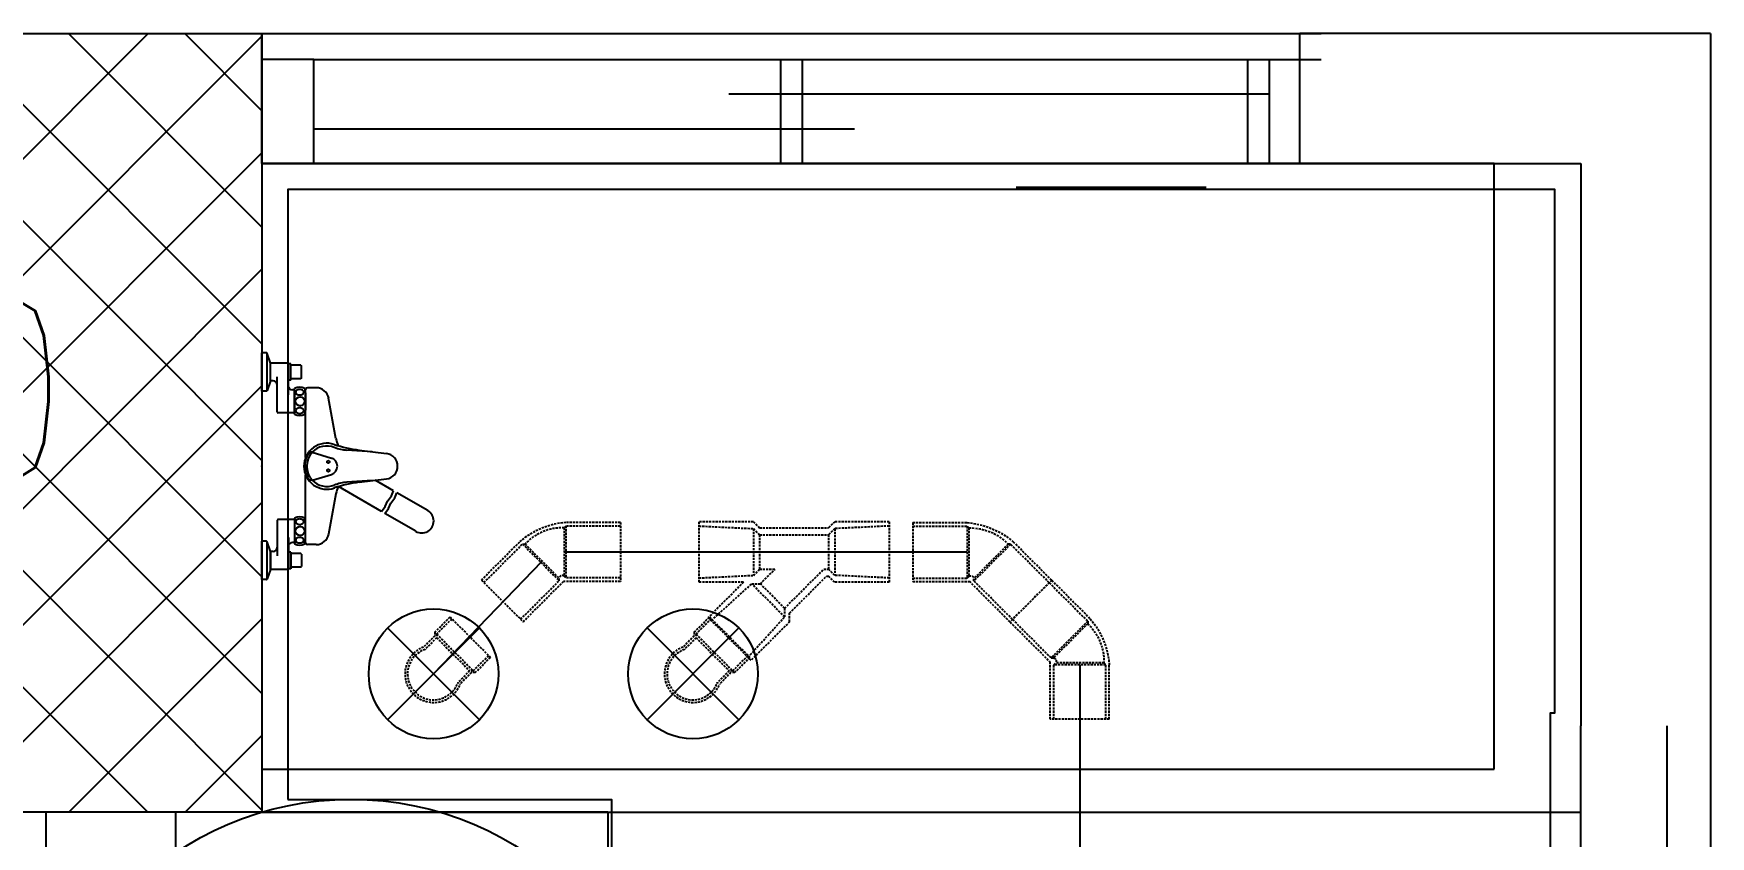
# Model space of a CAD drawing. Header units: millimetres. Extents: x 0 to 887, y -3549 to 0.
# Drawn here: x 190.4 to 384.3, y -2460.5 to -2367.7 of the extents above; entities that cross this region are included whole.
import ezdxf
from ezdxf.enums import TextEntityAlignment as Align

# ---------------------------------------------------------------- set-up
doc = ezdxf.new("R2010")
doc.units = ezdxf.units.MM
for name, pattern in [('02_(橋尚興華城後壁段)建築外部參考_TEST$0$CENTER', [2, 1.25, -0.25, 0.25, -0.25]), ('CENTER', [2, 1.25, -0.25, 0.25, -0.25]), ('DASHED', [19.05, 12.7, -6.35]), ('HIDDEN', [0.375, 0.25, -0.125])]:
    doc.linetypes.add(name, pattern=pattern)
for name, color, linetype in [('02_(橋尚興華城後壁段)建築外部參考_TEST$0$A_建築', 8, 'Continuous'), ('02_(橋尚興華城後壁段)建築外部參考_TEST$0$A_建築_衛浴', 8, 'Continuous'), ('02_(橋尚興華城後壁段)排水底板管路外部參考$0$P_排水_配管線_WP', 30, 'Continuous'), ('02_(橋尚興華城後壁段)結構外部參考_TEST$0$B_柱', 1, 'Continuous'), ('02_(橋尚興華城後壁段)結構外部參考_TEST$0$B_樑', 41, 'DASHED'), ('03-P-另件', 51, 'HIDDEN'), ('A-A建築底圖', 8, 'Continuous'), ('P_排水_底板_落水頭', 3, 'Continuous'), ('P_排水_立管_TXT', 7, 'Continuous'), ('TOILET', 9, 'Continuous'), ('釋疑', 221, 'Continuous')]:
    doc.layers.add(name, color=color, linetype=linetype)
doc.styles.add('SINGLE', font='txt.shx', dxfattribs={"width": 0.6, "bigfont": 'chineset.shx'})

# ---------------------------------------------------------------- blocks, each defined once
blk = doc.blocks.new('B004')
for p, q in [((-10.61, 10.61), (10.61, -10.61)), ((-10.61, -10.61), (10.61, 10.61))]:
    blk.add_line(p, q)
blk.add_circle((0, 0), 15)
blk = doc.blocks.new('pald050')
at = {"color": 0, "linetype": 'ByBlock'}
for p, q in [((-6, -3.3), (-6, 3.3)), ((-3.5, 3.3), (-6, 3.3)), ((-3.5, 3), (-6, 3)), ((-3.5, 3.3), (-3.2, 3)), ((-3.5, -3), (-3.5, 3)), ((-3.5, 3), (-3.2, 2.7)), ((-3.2, 3), (-1.37, 3)), ((-3.2, 2.7), (-1.31, 2.7)), ((-3.2, -2.7), (-3.2, 2.7)), ((-3.5, -3), (-6, -3)), ((-3.5, -3.3), (-6, -3.3)), ((-3.5, -3), (-3.2, -2.7)), ((-3.5, -3.3), (-3.2, -3)), ((-3.2, -2.7), (-1.31, -2.7)), ((-3.2, -3), (-1.37, -3))]:
    blk.add_line(p, q, dxfattribs=at)
for radius, start, end in [(3.3, 245.38, 114.62), (3, 244.1581, 115.8419)]:
    blk.add_arc((0, 0), radius, start, end, dxfattribs=at)
blk = doc.blocks.new('*U64')
blk.add_blockref('pald050', (0, 0))
blk = doc.blocks.new('pbls050')
at = {"color": 0, "linetype": 'ByBlock'}
for p, q in [((3.25, 8.07), (-1.41, 3.41)), ((3.54, 7.78), (-0.92, 3.32)), ((8.07, 3.25), (3.25, 8.07)), ((-8, 3.41), (-1.41, 3.41)), ((-8, -3.41), (-8, 3.41)), ((-8, 3), (-1.7, 3)), ((-1.7, 3), (-1.5, 2.8)), ((-1.7, -3), (-1.7, 3)), ((-1.5, -2.8), (-1.5, 2.8)), ((3.32, -0.92), (-0.92, 3.32)), ((-0.92, 3.32), (-0.92, 3.04)), ((3.04, -0.92), (-0.92, 3.04)), ((7.78, 3.54), (3.32, -0.92)), ((8.07, 3.25), (3.61, -1.21)), ((3.32, -0.92), (3.04, -0.92)), ((-8, -3), (-1.7, -3)), ((-8, -3.41), (-1.7, -3.41)), ((-1.7, -3), (-1.5, -2.8))]:
    blk.add_line(p, q, dxfattribs=at)
for centre, radius, start, end in [((-1.28, 3.09), 0.365, 233.1364, 351.8636), ((-2.47, 5.97), 9.41, 274.7115, 310.2885), ((-1.34, 3.23), 6.03, 268.465, 316.535)]:
    blk.add_arc(centre, radius, start, end, dxfattribs=at)
blk = doc.blocks.new('*U49')
blk.add_blockref('pbls050', (0, 0))
blk = doc.blocks.new('pbyt050')
at = {"color": 0, "linetype": 'ByBlock'}
for p, q in [((-7.57, 12.52), (-12.52, 7.57)), ((-7.92, 12.16), (-3.68, 7.5)), ((-3.11, 8.06), (-7.57, 12.52)), ((-12.16, 7.92), (-7.5, 3.68)), ((-3.11, 8.06), (-3.11, 7.06)), ((-8.45, 3.5), (-12.52, 7.57)), ((-3.68, 7.5), (-7.5, 3.68)), ((-3.68, 6.5), (-6.5, 3.68)), ((-3.68, 7.5), (-3.68, 6.5)), ((-3.68, 6.5), (0.83, 1.99)), ((-3.11, 7.06), (1.16, 2.79)), ((-13.6, -3.5), (-13.6, 3.5)), ((-8.45, 3.5), (-13.6, 3.5)), ((-13.6, 3), (-7.3, 2.7)), ((-7.5, 3.68), (-6.5, 3.68)), ((-7.3, -2.7), (-7.3, 2.7)), ((-7.3, 2.7), (-6.59, 1.99)), ((-6.59, 1.99), (-4.81, 1.99)), ((-6.59, -1.99), (-6.59, 1.99)), ((-6.5, 3.68), (-4.81, 1.99)), ((0.83, 1.99), (1.39, 1.99)), ((1.16, 2.79), (1.39, 2.79)), ((2.1, 3.5), (1.39, 2.79)), ((2.1, 2.7), (1.39, 1.99)), ((1.39, -1.99), (1.39, 1.99)), ((8.4, 3.5), (2.1, 3.5)), ((8.4, 3), (2.1, 2.7)), ((2.1, -2.7), (2.1, 2.7)), ((8.4, -3.5), (8.4, 3.5)), ((-13.6, -3), (-7.3, -2.7)), ((-7.3, -3.5), (-13.6, -3.5)), ((-7.3, -2.7), (-6.59, -1.99)), ((-7.3, -3.5), (-6.59, -2.79)), ((-6.59, -1.99), (1.39, -1.99)), ((-6.59, -2.79), (1.39, -2.79)), ((2.1, -2.7), (1.39, -1.99)), ((2.1, -3.5), (1.39, -2.79)), ((8.4, -3), (2.1, -2.7)), ((8.4, -3.5), (2.1, -3.5))]:
    blk.add_line(p, q, dxfattribs=at)
blk = doc.blocks.new('*U255')
blk.add_blockref('pbyt050', (0, 0))
blk = doc.blocks.new('A$C810d9bd0')
at = {"layer": '02_(橋尚興華城後壁段)建築外部參考_TEST$0$A_建築'}
for p, q in [((-0.26, 0), (89.74, 0)), ((-0.26, 0), (89.74, 0)), ((89.74, 0), (89.74, -90)), ((89.74, 0), (212.24, 0)), ((89.74, 0), (89.74, -90)), ((89.74, -15), (89.74, 0)), ((89.74, 0), (209.74, 0)), ((257.24, 0), (209.74, 0)), ((209.74, -15), (209.74, 0)), ((257.24, 0), (209.74, 0)), ((209.74, -15), (209.74, 0)), ((257.24, 0), (257.24, -65)), ((257.24, 0), (257.24, -317.5)), ((95.74, -3), (89.74, -3)), ((95.74, -3), (89.74, -3)), ((95.74, -15), (95.74, -3)), ((95.74, -3), (206.24, -3)), ((95.74, -15), (95.74, -3)), ((95.74, -3), (203.74, -3)), ((149.74, -15), (149.74, -3)), ((152.24, -15), (152.24, -3)), ((203.74, -15), (203.74, -3)), ((203.74, -3), (209.74, -3)), ((206.24, -15), (206.24, -3)), ((206.24, -3), (212.24, -3)), ((203.74, -7), (143.74, -7)), ((206.24, -7), (146.24, -7)), ((95.74, -11), (158.24, -11)), ((95.74, -11), (155.74, -11)), ((89.74, -15), (212.24, -15)), ((89.74, -15), (95.74, -15)), ((232.24, -15), (89.74, -15)), ((89.74, -15), (89.74, -85)), ((89.74, -15), (209.74, -15)), ((89.74, -15), (95.74, -15)), ((232.24, -15), (89.74, -15)), ((89.74, -15), (89.74, -85)), ((95.74, -15), (206.24, -15)), ((95.74, -15), (203.74, -15)), ((209.74, -15), (203.74, -15)), ((212.24, -15), (206.24, -15)), ((209.74, -15), (242.24, -15)), ((209.74, -15), (242.24, -15)), ((232.24, -85), (232.24, -15)), ((232.24, -85), (232.24, -15)), ((242.24, -15), (242.24, -80)), ((242.24, -15), (242.24, -80)), ((242.24, -317.5), (242.24, -80)), ((242.24, -317.5), (242.24, -80)), ((252.24, -317.5), (252.24, -80)), ((252.24, -317.5), (252.24, -80)), ((89.74, -85), (232.24, -85)), ((89.74, -85), (232.24, -85)), ((89.74, -90), (-0.26, -90)), ((89.74, -90), (-0.26, -90)), ((64.74, -90), (64.74, -317.5)), ((64.74, -90), (64.74, -317.5)), ((79.74, -90), (79.74, -317.5)), ((79.74, -90), (79.74, -317.5)), ((89.74, -90), (242.24, -90)), ((89.74, -90), (242.24, -90)), ((129.74, -90), (129.74, -157)), ((129.74, -90), (129.74, -157))]:
    blk.add_line(p, q, dxfattribs=at)
at = {"layer": '02_(橋尚興華城後壁段)建築外部參考_TEST$0$A_建築', "linetype": 'Continuous', "ltscale": 0.8}
for p, q in [((89.74, -89.74), (0, 0)), ((89.74, -76.27), (13.47, 0)), ((89.74, -62.8), (26.94, 0)), ((89.74, -35.86), (53.88, 0)), ((89.74, -22.39), (67.35, 0)), ((89.74, -8.92), (80.82, 0)), ((-0.26, -76.83), (76.57, 0)), ((0.04, -90), (89.74, -0.3)), ((89.74, -49.33), (40.41, 0)), ((76.53, -90), (-0.26, -13.21)), ((13.51, -90), (89.74, -13.77)), ((26.98, -90), (89.74, -27.24)), ((40.45, -90), (89.74, -40.71)), ((53.92, -90), (89.74, -54.18)), ((67.39, -90), (89.74, -67.65)), ((80.86, -90), (89.74, -81.12))]:
    blk.add_line(p, q, dxfattribs=at)
at = {"layer": '02_(橋尚興華城後壁段)建築外部參考_TEST$0$A_建築', "ltscale": 0.8}
blk.add_line((129.74, -90), (79.74, -90), dxfattribs=at)
blk.add_line((129.74, -90), (79.74, -90), dxfattribs=at)
at = {"layer": '02_(橋尚興華城後壁段)建築外部參考_TEST$0$A_建築'}
blk.add_point((89.74, -50), dxfattribs=at)
at = {"layer": '02_(橋尚興華城後壁段)建築外部參考_TEST$0$A_建築_衛浴'}
for p, q in [((89.74, -41.32), (89.74, -36.89)), ((90.26, -36.89), (89.74, -36.89)), ((90.33, -41.29), (90.33, -36.92)), ((90.72, -38.07), (90.35, -36.96)), ((90.72, -40.14), (90.72, -38.07)), ((92.69, -38.07), (90.72, -38.07)), ((90.72, -40.14), (90.72, -38.07)), ((93.09, -38.15), (92.79, -38.15)), ((92.79, -41.75), (92.79, -38.17)), ((93.09, -40.06), (93.09, -38.15)), ((94.22, -38.31), (93.09, -38.31)), ((94.22, -38.31), (94.32, -38.4)), ((94.32, -39.81), (94.32, -38.4)), ((90.72, -40.14), (90.35, -41.25)), ((91.02, -40.14), (90.72, -40.14)), ((91.51, -43.74), (91.51, -39.66)), ((93.09, -40.06), (92.79, -40.06)), ((94.22, -39.9), (93.09, -39.9)), ((94.32, -39.81), (94.22, -39.9)), ((94.32, -39.81), (94.22, -39.9)), ((90.26, -41.32), (89.74, -41.32)), ((93.51, -41.18), (93.28, -41.18)), ((93.51, -43.99), (93.51, -41.03)), ((93.51, -41.18), (93.51, -43.84)), ((94.69, -41.03), (94.69, -41.5)), ((94.79, -41.5), (94.69, -41.5)), ((94.79, -48.99), (94.79, -41.13)), ((94.79, -41.5), (94.79, -43.52)), ((96, -40.93), (94.99, -40.93)), ((98.29, -46.81), (97.45, -42.15)), ((93.43, -43.84), (91.61, -43.84)), ((94.79, -43.52), (94.69, -43.52)), ((94.69, -43.52), (94.69, -43.99)), ((94.79, -58.86), (94.79, -51)), ((95.57, -51.61), (97.77, -50.94)), ((103.99, -54.66), (104.25, -54.03)), ((104.25, -54.03), (104.72, -53.44)), ((104.39, -54.89), (104.64, -54.26)), ((104.64, -54.26), (105.12, -53.67)), ((104.72, -53.44), (104.94, -52.84)), ((105.12, -53.67), (105.33, -53.07)), ((103.56, -55.23), (103.99, -54.66)), ((103.95, -55.46), (104.39, -54.89)), ((94.79, -56.47), (94.69, -56.47)), ((94.79, -58.49), (94.69, -58.49))]:
    blk.add_line(p, q, dxfattribs=at)
at = {"layer": '02_(橋尚興華城後壁段)建築外部參考_TEST$0$A_建築_衛浴', "linetype": 'Continuous'}
for p, q in [((95.56, -48.39), (95.24, -48.39)), ((95.24, -48.39), (95.55, -48.39)), ((95.24, -48.39), (95.56, -48.39)), ((95.55, -48.39), (97.77, -49.05)), ((102.47, -48.35), (99.55, -48.15)), ((100.99, -48.14), (104.13, -48.53)), ((95.57, -51.61), (95.26, -51.61)), ((102.47, -51.64), (99.55, -51.85)), ((100.99, -51.85), (104.13, -51.46)), ((104.94, -52.84), (102.83, -51.62)), ((98.29, -53.18), (97.45, -57.84)), ((103.56, -55.23), (98.59, -52.36)), ((108.91, -55.13), (105.33, -53.07)), ((93.51, -56.15), (91.61, -56.15)), ((93.51, -56), (93.51, -58.96)), ((94.69, -56.47), (94.69, -56)), ((97.89, -55.87), (97.89, -55.87)), ((107.53, -57.52), (103.95, -55.46)), ((91.51, -56.25), (91.51, -60.34)), ((89.74, -63.1), (89.74, -58.67)), ((90.26, -58.67), (89.74, -58.67)), ((90.33, -63.07), (90.33, -58.7)), ((90.72, -59.85), (90.35, -58.74)), ((90.72, -59.85), (90.72, -61.92)), ((90.72, -61.92), (90.72, -59.85)), ((91.02, -59.85), (90.72, -59.85)), ((92.79, -58.25), (92.79, -61.82)), ((93.09, -59.93), (92.79, -59.93)), ((93.09, -59.93), (93.09, -61.84)), ((94.22, -60.09), (93.09, -60.09)), ((93.51, -58.81), (93.28, -58.81)), ((94.32, -60.18), (94.22, -60.09)), ((94.32, -60.18), (94.22, -60.09)), ((94.69, -58.96), (94.69, -58.49)), ((96, -59.06), (94.99, -59.06)), ((90.72, -61.92), (90.35, -63.03)), ((92.69, -61.92), (90.72, -61.92)), ((93.09, -61.84), (92.79, -61.84)), ((94.22, -61.68), (93.09, -61.68)), ((94.22, -61.68), (94.32, -61.59)), ((94.32, -60.18), (94.32, -61.59)), ((90.26, -63.1), (89.74, -63.1))]:
    blk.add_line(p, q, dxfattribs=at)
for centre in [(94.15, -42.51), (94.15, -57.48)]:
    blk.add_circle(centre, 0.521, dxfattribs=at)
at = {"layer": '02_(橋尚興華城後壁段)建築外部參考_TEST$0$A_建築_衛浴', "linetype": '02_(橋尚興華城後壁段)建築外部參考_TEST$0$CENTER'}
for centre in [(97.41, -49.5), (97.41, -50.49)]:
    blk.add_circle(centre, 0.148, dxfattribs=at)
at = {"layer": '02_(橋尚興華城後壁段)建築外部參考_TEST$0$A_建築_衛浴'}
for centre, radius, start, end in [((90.26, -36.99), 0.0985, 18.4349, 90), ((92.69, -38.17), 0.0985, 0, 90), ((91.02, -40.63), 0.492, 0, 90), ((93.28, -40.69), 0.492, 180, 270), ((90.26, -41.22), 0.0985, 270, 341.5651), ((94.1, -42), 1.13, 58.551, 121.449), ((94.99, -41.13), 0.197, 90, 180), ((96, -42.41), 1.48, 10.2135, 90), ((91.61, -43.74), 0.0985, 180, 270), ((94.1, -43.02), 1.13, 238.551, 301.449), ((97.25, -50), 2.66, 71.3616, 180), ((102.82, -33.48), 14.77, 251.3616, 262.8678), ((101.2, -46.29), 2.95, 190.2135, 206.8849)]:
    blk.add_arc(centre, radius, start, end, dxfattribs=at)
at = {"layer": '02_(橋尚興華城後壁段)建築外部參考_TEST$0$A_建築_衛浴', "linetype": 'Continuous'}
for centre, radius, start, end in [((93.85, -41.44), 0.221, 148.5322, 180), ((93.85, -41.44), 0.221, 180, 211.4678), ((93.97, -41.52), 0.362, 124.0897, 148.5322), ((93.97, -41.37), 0.362, 211.4678, 235.9103), ((94.05, -41.64), 0.503, 105.66, 124.0897), ((94.05, -41.25), 0.503, 235.9103, 254.34), ((94.1, -41.82), 0.696, 90, 105.66), ((94.1, -41.07), 0.696, 254.34, 270), ((94.1, -41.82), 0.696, 74.34, 90), ((94.1, -41.07), 0.696, 270, 285.66), ((94.15, -41.64), 0.503, 55.9103, 74.34), ((94.15, -41.25), 0.503, 285.66, 304.0897), ((94.23, -41.52), 0.362, 31.4678, 55.9103), ((94.23, -41.37), 0.362, 304.0897, 328.5322), ((94.35, -41.44), 0.221, 360, 31.4678), ((94.35, -41.44), 0.221, 328.5322, 0), ((93.85, -43.58), 0.221, 148.5322, 180), ((93.85, -43.58), 0.221, 180, 211.4678), ((93.97, -43.65), 0.362, 124.0897, 148.5322), ((93.97, -43.5), 0.362, 211.4678, 235.9103), ((94.05, -43.77), 0.503, 105.66, 124.0897), ((94.05, -43.39), 0.503, 235.9103, 254.34), ((94.1, -43.95), 0.696, 90, 105.66), ((94.1, -43.2), 0.696, 254.34, 270), ((94.1, -43.95), 0.696, 74.34, 90), ((94.1, -43.2), 0.696, 270, 285.66), ((94.15, -43.77), 0.503, 55.9103, 74.34), ((94.15, -43.39), 0.503, 285.66, 304.0897), ((94.23, -43.65), 0.362, 31.4678, 55.9103), ((94.23, -43.5), 0.362, 304.0897, 328.5322), ((94.35, -43.58), 0.221, 360, 31.4678), ((94.35, -43.58), 0.221, 328.5322, 0), ((97.25, -50), 2.57, 141.3598, 219.021), ((97.25, -50), 2.33, 136.4517, 223.993), ((97.25, -50), 2.34, 68.6199, 136.5996), ((99.9, -43.23), 4.92, 248.6199, 265.9362), ((97.25, -50), 2.66, 180, 289.6058), ((97.48, -50), 0.985, 0, 73.3178), ((97.48, -50), 0.985, 287.0842, 0), ((103.95, -50), 1.48, 0, 82.8678), ((103.95, -50), 1.48, 277.1322, 0), ((97.25, -50), 2.34, 223.4004, 291.3801), ((102.82, -66.51), 14.77, 97.1322, 108.6384), ((99.9, -56.76), 4.92, 94.0638, 111.3801), ((101.2, -53.7), 2.95, 153.1151, 169.7865), ((91.61, -56.25), 0.0985, 90, 180), ((94.1, -56.97), 1.13, 58.551, 121.449), ((93.97, -56.49), 0.362, 124.0897, 148.5322), ((94.05, -56.61), 0.503, 105.66, 124.0897), ((94.1, -56.79), 0.696, 90, 105.66), ((94.1, -56.79), 0.696, 74.34, 90), ((94.15, -56.61), 0.503, 55.9103, 74.34), ((94.23, -56.49), 0.362, 31.4678, 55.9103), ((108.22, -56.33), 1.38, 240, 60), ((93.85, -56.41), 0.221, 148.5322, 180), ((93.85, -56.41), 0.221, 180, 211.4678), ((93.97, -56.34), 0.362, 211.4678, 235.9103), ((94.05, -56.22), 0.503, 235.9103, 254.34), ((94.1, -56.04), 0.696, 254.34, 270), ((94.1, -56.04), 0.696, 270, 285.66), ((94.15, -56.22), 0.503, 285.66, 304.0897), ((94.23, -56.34), 0.362, 304.0897, 328.5322), ((94.35, -56.41), 0.221, 360, 31.4678), ((94.35, -56.41), 0.221, 328.5322, 0), ((96, -57.58), 1.48, 270, 349.7865), ((90.26, -58.77), 0.0985, 18.4349, 90), ((91.02, -59.36), 0.492, 270, 0), ((93.28, -59.3), 0.492, 90, 180), ((94.1, -57.99), 1.13, 238.551, 301.449), ((93.85, -58.55), 0.221, 148.5322, 180), ((93.85, -58.55), 0.221, 180, 211.4678), ((93.97, -58.62), 0.362, 124.0897, 148.5322), ((93.97, -58.47), 0.362, 211.4678, 235.9103), ((94.05, -58.74), 0.503, 105.66, 124.0897), ((94.05, -58.36), 0.503, 235.9103, 254.34), ((94.1, -58.92), 0.696, 90, 105.66), ((94.1, -58.17), 0.696, 254.34, 270), ((94.1, -58.92), 0.696, 74.34, 90), ((94.1, -58.17), 0.696, 270, 285.66), ((94.15, -58.74), 0.503, 55.9103, 74.34), ((94.15, -58.36), 0.503, 285.66, 304.0897), ((94.23, -58.62), 0.362, 31.4678, 55.9103), ((94.23, -58.47), 0.362, 304.0897, 328.5322), ((94.35, -58.55), 0.221, 360, 31.4678), ((94.35, -58.55), 0.221, 328.5322, 0), ((94.99, -58.86), 0.197, 180, 270), ((92.69, -61.82), 0.0985, 270, 0), ((90.26, -63), 0.0985, 270, 341.5651)]:
    blk.add_arc(centre, radius, start, end, dxfattribs=at)
at = {"layer": '02_(橋尚興華城後壁段)建築外部參考_TEST$0$A_建築_衛浴'}
blk.add_point((89.74, -50), dxfattribs=at)
at = {"layer": '02_(橋尚興華城後壁段)排水底板管路外部參考$0$P_排水_配管線_WP'}
for p, q in [((124.69, -59.91), (171.29, -59.91)), ((109.58, -74), (122.13, -60.97)), ((184.31, -72.94), (184.31, -216.51))]:
    blk.add_line(p, q, dxfattribs=at)
at = {"layer": '02_(橋尚興華城後壁段)結構外部參考_TEST$0$B_柱'}
for p, q in [((-0.26, 0), (89.74, 0)), ((89.74, 0), (89.74, -90)), ((89.74, -90), (-0.26, -90))]:
    blk.add_line(p, q, dxfattribs=at)
at = {"layer": '02_(橋尚興華城後壁段)結構外部參考_TEST$0$B_樑'}
blk.add_line((79.74, -90), (79.74, -317.5), dxfattribs=at)
at = {"layer": 'A-A建築底圖', "ltscale": 0.8}
blk.add_lwpolyline([(92.74, -88.5), (130.14, -88.5), (130.14, -156.3), (81.24, -156.3), (81.24, -307.1), (238.74, -307.1), (238.74, -78.5), (239.24, -78.5), (239.24, -18), (92.74, -18)], close=True, dxfattribs=at)
at = {"layer": 'P_排水_立管_TXT'}
blk.add_line((198.94, -17.79), (176.94, -17.79), dxfattribs=at)
at = {"layer": 'TOILET'}
for p, q in [((89.74, -41.32), (89.74, -36.89)), ((90.26, -36.89), (89.74, -36.89)), ((90.33, -41.29), (90.33, -36.92)), ((90.72, -38.07), (90.35, -36.96)), ((90.72, -40.14), (90.72, -38.07)), ((92.69, -38.07), (90.72, -38.07)), ((90.72, -40.14), (90.72, -38.07)), ((93.09, -38.15), (92.79, -38.15)), ((92.79, -41.75), (92.79, -38.17)), ((93.09, -40.06), (93.09, -38.15)), ((94.22, -38.31), (93.09, -38.31)), ((94.22, -38.31), (94.32, -38.4)), ((94.32, -39.81), (94.32, -38.4)), ((90.72, -40.14), (90.35, -41.25)), ((91.02, -40.14), (90.72, -40.14)), ((91.51, -43.74), (91.51, -39.66)), ((93.09, -40.06), (92.79, -40.06)), ((94.22, -39.9), (93.09, -39.9)), ((94.32, -39.81), (94.22, -39.9)), ((94.32, -39.81), (94.22, -39.9)), ((90.26, -41.32), (89.74, -41.32)), ((93.51, -41.18), (93.28, -41.18)), ((93.51, -43.99), (93.51, -41.03)), ((93.51, -41.18), (93.51, -43.84)), ((94.69, -41.03), (94.69, -41.5)), ((94.79, -41.5), (94.69, -41.5)), ((94.79, -48.99), (94.79, -41.13)), ((94.79, -41.5), (94.79, -43.52)), ((96, -40.93), (94.99, -40.93)), ((98.29, -46.81), (97.45, -42.15)), ((93.43, -43.84), (91.61, -43.84)), ((94.79, -43.52), (94.69, -43.52)), ((94.69, -43.52), (94.69, -43.99)), ((94.79, -58.86), (94.79, -51)), ((95.57, -51.61), (97.77, -50.94)), ((103.99, -54.66), (104.25, -54.03)), ((104.25, -54.03), (104.72, -53.44)), ((104.39, -54.89), (104.64, -54.26)), ((104.64, -54.26), (105.12, -53.67)), ((104.72, -53.44), (104.94, -52.84)), ((105.12, -53.67), (105.33, -53.07)), ((103.56, -55.23), (103.99, -54.66)), ((103.95, -55.46), (104.39, -54.89)), ((94.79, -56.47), (94.69, -56.47)), ((94.79, -58.49), (94.69, -58.49))]:
    blk.add_line(p, q, dxfattribs=at)
at = {"layer": 'TOILET', "linetype": 'Continuous'}
for p, q in [((95.56, -48.39), (95.24, -48.39)), ((95.24, -48.39), (95.55, -48.39)), ((95.24, -48.39), (95.56, -48.39)), ((95.55, -48.39), (97.77, -49.05)), ((102.47, -48.35), (99.55, -48.15)), ((100.99, -48.14), (104.13, -48.53)), ((95.57, -51.61), (95.26, -51.61)), ((102.47, -51.64), (99.55, -51.85)), ((100.99, -51.85), (104.13, -51.46)), ((104.94, -52.84), (102.83, -51.62)), ((98.29, -53.18), (97.45, -57.84)), ((103.56, -55.23), (98.59, -52.36)), ((108.91, -55.13), (105.33, -53.07)), ((93.51, -56.15), (91.61, -56.15)), ((93.51, -56), (93.51, -58.96)), ((94.69, -56.47), (94.69, -56)), ((97.89, -55.87), (97.89, -55.87)), ((107.53, -57.52), (103.95, -55.46)), ((91.51, -56.25), (91.51, -60.34)), ((89.74, -63.1), (89.74, -58.67)), ((90.26, -58.67), (89.74, -58.67)), ((90.33, -63.07), (90.33, -58.7)), ((90.72, -59.85), (90.35, -58.74)), ((90.72, -59.85), (90.72, -61.92)), ((90.72, -61.92), (90.72, -59.85)), ((91.02, -59.85), (90.72, -59.85)), ((92.79, -58.25), (92.79, -61.82)), ((93.09, -59.93), (92.79, -59.93)), ((93.09, -59.93), (93.09, -61.84)), ((94.22, -60.09), (93.09, -60.09)), ((93.51, -58.81), (93.28, -58.81)), ((94.32, -60.18), (94.22, -60.09)), ((94.32, -60.18), (94.22, -60.09)), ((94.69, -58.96), (94.69, -58.49)), ((96, -59.06), (94.99, -59.06)), ((90.72, -61.92), (90.35, -63.03)), ((92.69, -61.92), (90.72, -61.92)), ((93.09, -61.84), (92.79, -61.84)), ((94.22, -61.68), (93.09, -61.68)), ((94.22, -61.68), (94.32, -61.59)), ((94.32, -60.18), (94.32, -61.59)), ((90.26, -63.1), (89.74, -63.1))]:
    blk.add_line(p, q, dxfattribs=at)
for centre in [(94.15, -42.51), (94.15, -57.48)]:
    blk.add_circle(centre, 0.521, dxfattribs=at)
at = {"layer": 'TOILET', "linetype": 'CENTER'}
for centre in [(97.41, -49.5), (97.41, -50.49)]:
    blk.add_circle(centre, 0.148, dxfattribs=at)
at = {"layer": 'TOILET'}
for centre, radius, start, end in [((90.26, -36.99), 0.0985, 18.4349, 90), ((92.69, -38.17), 0.0985, 0, 90), ((91.02, -40.63), 0.492, 0, 90), ((93.28, -40.69), 0.492, 180, 270), ((90.26, -41.22), 0.0985, 270, 341.5651), ((94.1, -42), 1.13, 58.551, 121.449), ((94.99, -41.13), 0.197, 90, 180), ((96, -42.41), 1.48, 10.2135, 90), ((91.61, -43.74), 0.0985, 180, 270), ((94.1, -43.02), 1.13, 238.551, 301.449), ((97.25, -50), 2.66, 71.3616, 180), ((102.82, -33.48), 14.77, 251.3616, 262.8678), ((101.2, -46.29), 2.95, 190.2135, 206.8849)]:
    blk.add_arc(centre, radius, start, end, dxfattribs=at)
at = {"layer": 'TOILET', "linetype": 'Continuous'}
for centre, radius, start, end in [((93.85, -41.44), 0.221, 148.5322, 180), ((93.85, -41.44), 0.221, 180, 211.4678), ((93.97, -41.52), 0.362, 124.0897, 148.5322), ((93.97, -41.37), 0.362, 211.4678, 235.9103), ((94.05, -41.64), 0.503, 105.66, 124.0897), ((94.05, -41.25), 0.503, 235.9103, 254.34), ((94.1, -41.82), 0.696, 90, 105.66), ((94.1, -41.07), 0.696, 254.34, 270), ((94.1, -41.82), 0.696, 74.34, 90), ((94.1, -41.07), 0.696, 270, 285.66), ((94.15, -41.64), 0.503, 55.9103, 74.34), ((94.15, -41.25), 0.503, 285.66, 304.0897), ((94.23, -41.52), 0.362, 31.4678, 55.9103), ((94.23, -41.37), 0.362, 304.0897, 328.5322), ((94.35, -41.44), 0.221, 0, 31.4678), ((94.35, -41.44), 0.221, 328.5322, 0), ((93.85, -43.58), 0.221, 148.5322, 180), ((93.85, -43.58), 0.221, 180, 211.4678), ((93.97, -43.65), 0.362, 124.0897, 148.5322), ((93.97, -43.5), 0.362, 211.4678, 235.9103), ((94.05, -43.77), 0.503, 105.66, 124.0897), ((94.05, -43.39), 0.503, 235.9103, 254.34), ((94.1, -43.95), 0.696, 90, 105.66), ((94.1, -43.2), 0.696, 254.34, 270), ((94.1, -43.95), 0.696, 74.34, 90), ((94.1, -43.2), 0.696, 270, 285.66), ((94.15, -43.77), 0.503, 55.9103, 74.34), ((94.15, -43.39), 0.503, 285.66, 304.0897), ((94.23, -43.65), 0.362, 31.4678, 55.9103), ((94.23, -43.5), 0.362, 304.0897, 328.5322), ((94.35, -43.58), 0.221, 0, 31.4678), ((94.35, -43.58), 0.221, 328.5322, 0), ((97.25, -50), 2.57, 141.3598, 219.021), ((97.25, -50), 2.33, 136.4517, 223.993), ((97.25, -50), 2.34, 68.6199, 136.5996), ((99.9, -43.23), 4.92, 248.6199, 265.9362), ((97.25, -50), 2.66, 180, 289.6058), ((97.48, -50), 0.985, 0, 73.3178), ((97.48, -50), 0.985, 287.0842, 0), ((103.95, -50), 1.48, 0, 82.8678), ((103.95, -50), 1.48, 277.1322, 0), ((97.25, -50), 2.34, 223.4004, 291.3801), ((102.82, -66.51), 14.77, 97.1322, 108.6384), ((99.9, -56.76), 4.92, 94.0638, 111.3801), ((101.2, -53.7), 2.95, 153.1151, 169.7865), ((91.61, -56.25), 0.0985, 90, 180), ((94.1, -56.97), 1.13, 58.551, 121.449), ((93.97, -56.49), 0.362, 124.0897, 148.5322), ((94.05, -56.61), 0.503, 105.66, 124.0897), ((94.1, -56.79), 0.696, 90, 105.66), ((94.1, -56.79), 0.696, 74.34, 90), ((94.15, -56.61), 0.503, 55.9103, 74.34), ((94.23, -56.49), 0.362, 31.4678, 55.9103), ((108.22, -56.33), 1.38, 240, 60), ((93.85, -56.41), 0.221, 148.5322, 180), ((93.85, -56.41), 0.221, 180, 211.4678), ((93.97, -56.34), 0.362, 211.4678, 235.9103), ((94.05, -56.22), 0.503, 235.9103, 254.34), ((94.1, -56.04), 0.696, 254.34, 270), ((94.1, -56.04), 0.696, 270, 285.66), ((94.15, -56.22), 0.503, 285.66, 304.0897), ((94.23, -56.34), 0.362, 304.0897, 328.5322), ((94.35, -56.41), 0.221, 0, 31.4678), ((94.35, -56.41), 0.221, 328.5322, 0), ((96, -57.58), 1.48, 270, 349.7865), ((90.26, -58.77), 0.0985, 18.4349, 90), ((91.02, -59.36), 0.492, 270, 0), ((93.28, -59.3), 0.492, 90, 180), ((94.1, -57.99), 1.13, 238.551, 301.449), ((93.85, -58.55), 0.221, 148.5322, 180), ((93.85, -58.55), 0.221, 180, 211.4678), ((93.97, -58.62), 0.362, 124.0897, 148.5322), ((93.97, -58.47), 0.362, 211.4678, 235.9103), ((94.05, -58.74), 0.503, 105.66, 124.0897), ((94.05, -58.36), 0.503, 235.9103, 254.34), ((94.1, -58.92), 0.696, 90, 105.66), ((94.1, -58.17), 0.696, 254.34, 270), ((94.1, -58.92), 0.696, 74.34, 90), ((94.1, -58.17), 0.696, 270, 285.66), ((94.15, -58.74), 0.503, 55.9103, 74.34), ((94.15, -58.36), 0.503, 285.66, 304.0897), ((94.23, -58.62), 0.362, 31.4678, 55.9103), ((94.23, -58.47), 0.362, 304.0897, 328.5322), ((94.35, -58.55), 0.221, 0, 31.4678), ((94.35, -58.55), 0.221, 328.5322, 0), ((94.99, -58.86), 0.197, 180, 270), ((92.69, -61.82), 0.0985, 270, 0), ((90.26, -63), 0.0985, 270, 341.5651)]:
    blk.add_arc(centre, radius, start, end, dxfattribs=at)
at = {"layer": 'TOILET'}
blk.add_point((89.74, -50), dxfattribs=at)
at = {"layer": '釋疑', "color": 3}
blk.add_circle((100.03, -124.97), 36.47, dxfattribs=at)
at = {"layer": '03-P-另件'}
for name, p, rotation in [('*U49', (123.19, -59.91), 180), ('*U64', (109.58, -74), 224.9999999999975), ('*U64', (139.58, -74), 224.9999999999999)]:
    blk.add_blockref(name, p, dxfattribs=dict(at, rotation=rotation))
at = {"layer": '03-P-另件', "xscale": -1}
for name, p, rotation in [('*U255', (153.87, -59.91), 180), ('*U49', (172.99, -59.93), 180), ('*U49', (184.31, -71.24), 135.0000000000002)]:
    blk.add_blockref(name, p, dxfattribs=dict(at, rotation=rotation))
at = {"layer": 'P_排水_底板_落水頭', "ltscale": 0.8, "xscale": 0.5, "yscale": 0.5, "zscale": 0.5}
for p in [(109.58, -74), (139.58, -74)]:
    blk.add_blockref('B004', p, dxfattribs=at)
at = {"layer": '02_(橋尚興華城後壁段)建築外部參考_TEST$0$A_建築', "style": 'SINGLE', "width": 0.6}
blk.add_text('90*90', height=20, dxfattribs=at).set_placement((17.22, -57.1), align=Align.BOTTOM_LEFT)

msp = doc.modelspace()

# ---------------------------------------------------------------- block references
at = {"color": 1}
msp.add_blockref('A$C810d9bd0', (127.04, -2367.7), dxfattribs=at)

doc.saveas('drawing.dxf')
